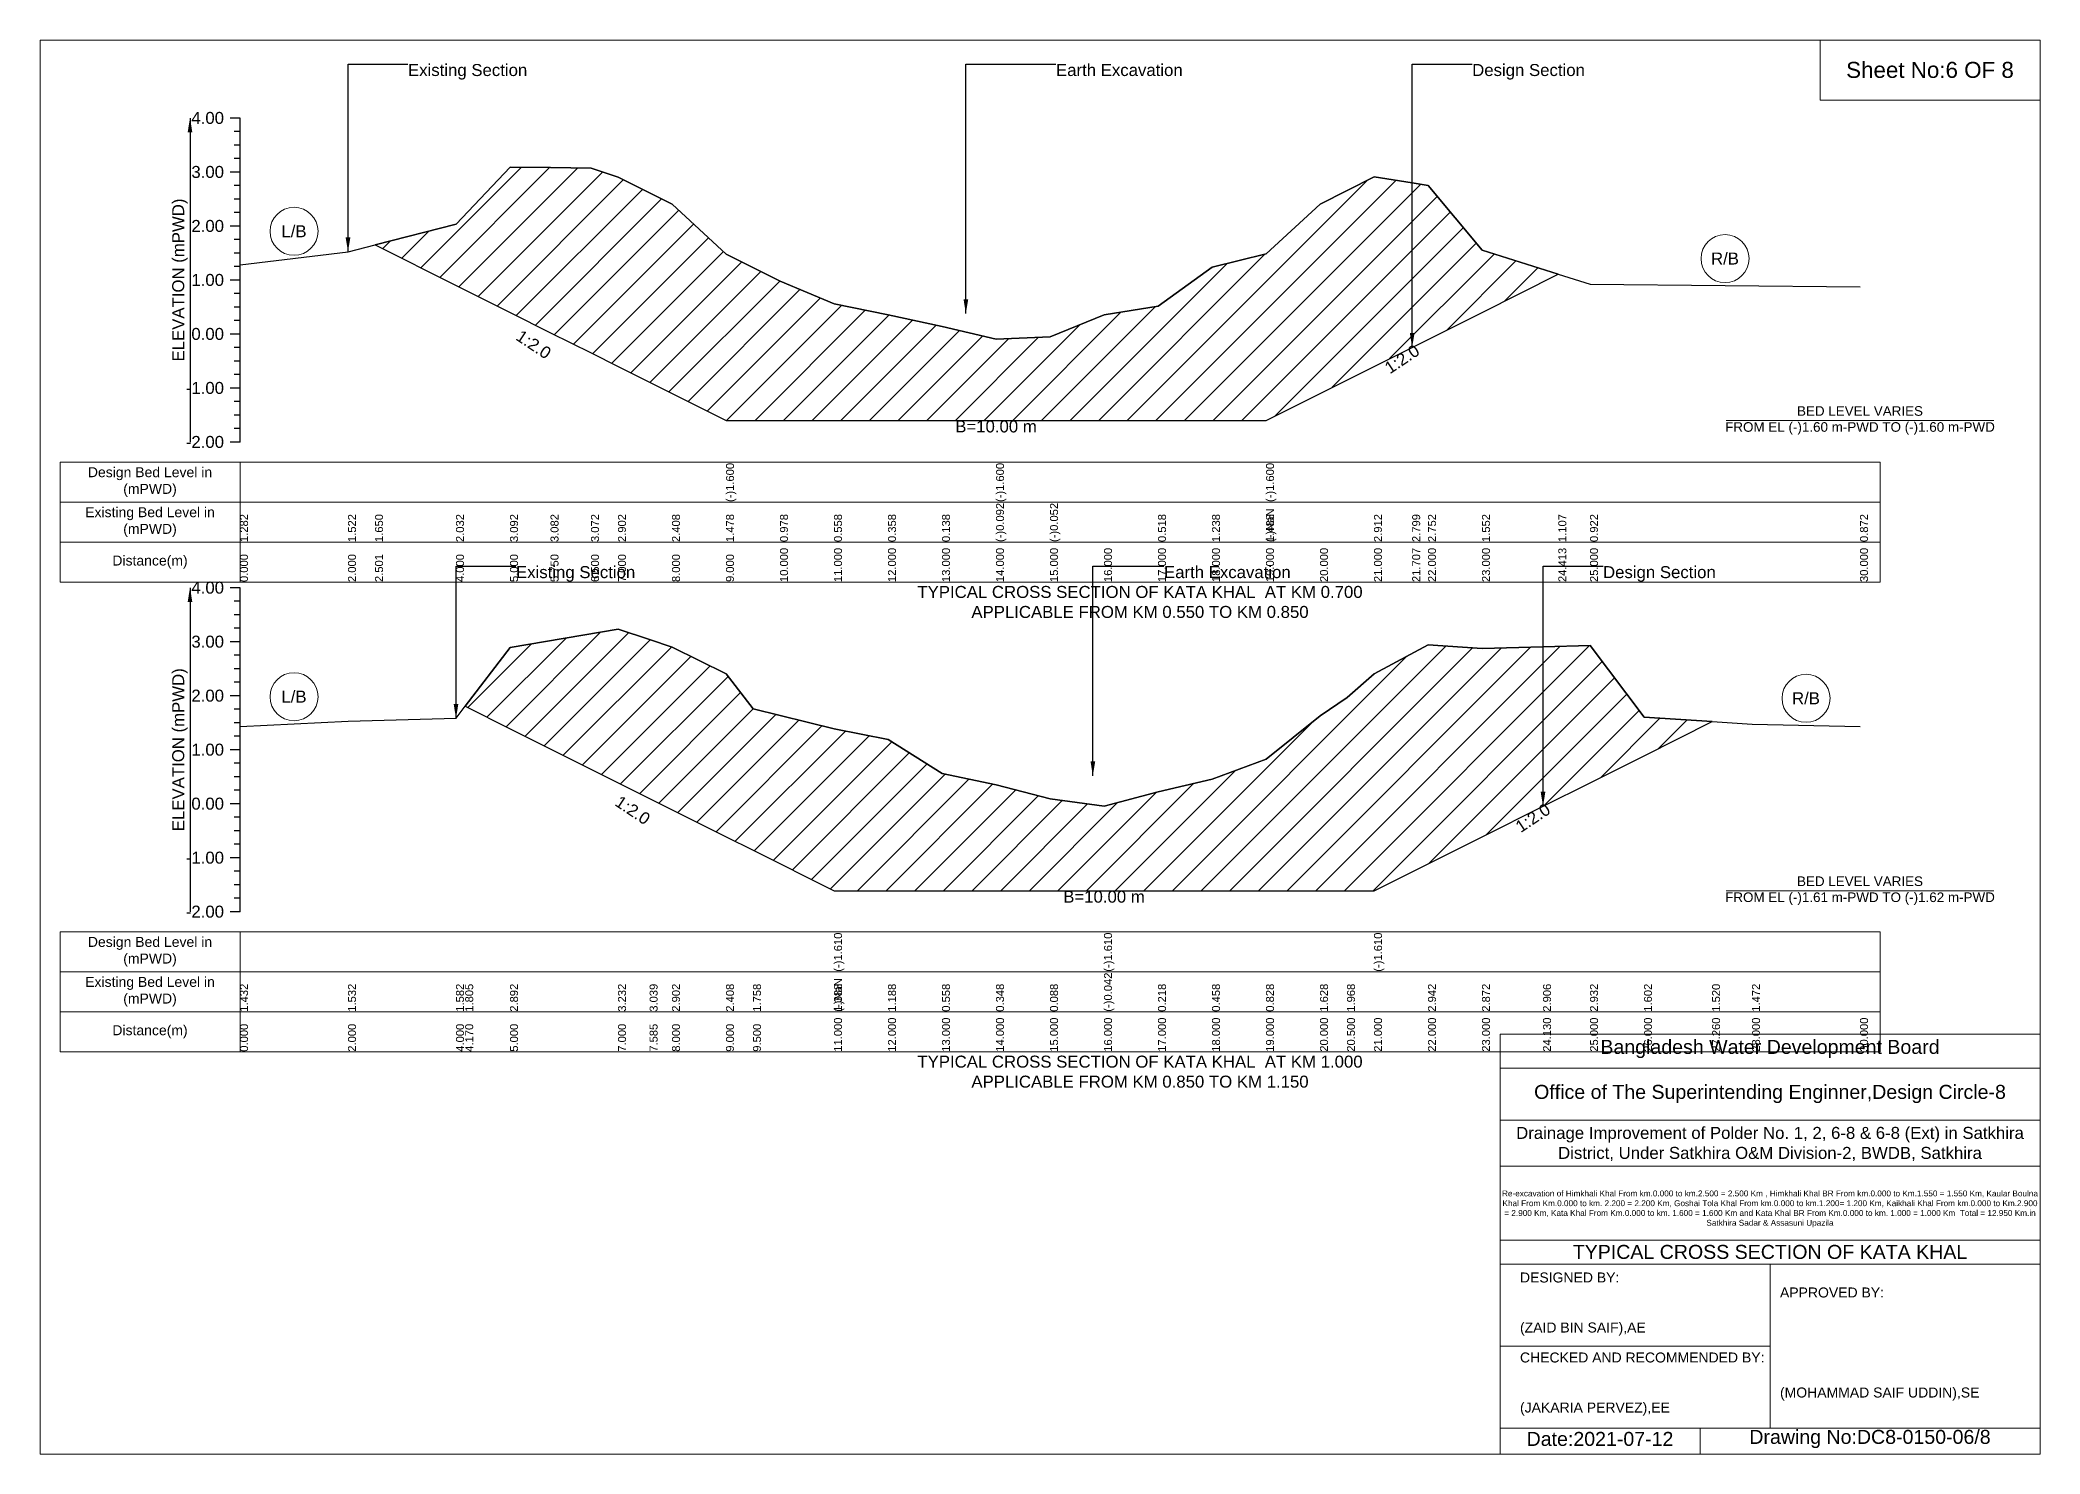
# Model space of a CAD drawing. Header units: inches. Extents: x 91000 to 628000, y -5656 to 0.
# Drawn here: x 530000 to 538000, y -5656 to 0 of the extents above; entities that cross this region are included whole.
import ezdxf

# ---------------------------------------------------------------- set-up
doc = ezdxf.new("R2010")
doc.units = ezdxf.units.IN
doc.header["$LTSCALE"] = 7
doc.header["$MEASUREMENT"] = 0
for name, color, linetype, lineweight in [('Cross section Data Border', 7, 'Continuous', 9), ('Cross Section Labels', 7, 'Continuous', 9), ('Existing_Bed_Level for Xsection', 7, 'Continuous', 25), ('Long Section Border', 7, 'Continuous', 9)]:
    doc.layers.add(name, color=color, linetype=linetype, lineweight=lineweight)
doc.styles.get("Standard").update_dxf_attribs({"font": 'arial.ttf'})
doc.dimstyles.get("Standard").update_dxf_attribs({"dimtxt": 0.18, "dimasz": 0.18, "dimexe": 0.18, "dimexo": 0.0625, "dimgap": 0.09, "dimtad": 0, "dimtih": 1, "dimtoh": 1, "dimdec": 4, "dimzin": 0, "dimdsep": 46, "dimtxsty": 'Standard', "dimcen": 0.09, "dimadec": 0, "dimazin": 0, "dimtfac": 1, "dimtdec": 4, "dimtofl": 0, "dimtmove": 0, "dimatfit": 3, "dimfxl": 1, "dimtolj": 1, "dimtzin": 0, "dimarcsym": 0})

msp = doc.modelspace()

# ---------------------------------------------------------------- hatches: boundary and pattern name
at = {"layer": 'Existing_Bed_Level for Xsection'}
h = msp.add_hatch(dxfattribs=at)
h.set_pattern_fill('ANSI31', color=256, scale=648, style=0)
h.paths.add_polyline_path([(531340.1, -819.8), (531664, -981.7), (531880, -1089.7), (532042.1, -1170.8), (532204, -1251.7), (532312, -1305.7), (532528, -1413.7), (532744, -1521.7), (532960, -1521.7), (533176, -1521.7), (533392, -1521.7), (533608, -1521.7), (533824, -1521.7), (534040, -1521.7), (534256, -1521.7), (534472, -1521.7), (534688, -1521.7), (534904, -1521.7), (535120, -1413.7), (535336, -1305.7), (535488.7, -1229.4), (535552, -1197.7), (535768, -1089.7), (536073.3, -937.1), (535768, -840.9), (535552, -581.7), (535488.7, -571.6), (535336, -547.1), (535120, -656), (534904, -854.7), (534688, -908.7), (534472, -1064.2), (534256, -1098.8), (534040, -1187.4), (533824, -1196), (533608, -1146.3), (533392, -1098.8), (533176, -1055.6), (532960, -964.9), (532744, -856.9), (532528, -656), (532312, -549.3), (532204, -512.6), (532042.1, -510.4), (531880, -508.3), (531664, -737.2)])
h = msp.add_hatch(dxfattribs=at)
h.set_pattern_fill('ANSI31', color=256, scale=648, style=0)
h.paths.add_polyline_path([(531700.8, -2665.1), (531880, -2754.7), (532312, -2970.7), (532438.4, -3033.9), (532528, -3078.7), (532744, -3186.7), (532852, -3240.7), (533176, -3402.7), (533392, -3402.7), (533608, -3402.7), (533824, -3402.7), (534040, -3402.7), (534256, -3402.7), (534472, -3402.7), (534688, -3402.7), (534904, -3402.7), (535120, -3402.7), (535228, -3402.7), (535336, -3402.7), (535552, -3294.7), (535768, -3186.7), (536012.1, -3064.6), (536200, -2970.7), (536416, -2862.7), (536688.2, -2726.6), (536416, -2708.9), (536200, -2421.6), (536012.1, -2427.3), (535768, -2434.6), (535552, -2419.5), (535336, -2534.8), (535228, -2629.8), (535120, -2703.3), (534904, -2876.1), (534688, -2956), (534472, -3007.8), (534256, -3064), (534040, -3035.9), (533824, -2979.8), (533608, -2934.4), (533392, -2798.3), (533176, -2755.1), (532852, -2675.2), (532744, -2534.8), (532528, -2428.1), (532438.4, -2398.5), (532312, -2356.8), (531880, -2430.3)])

# ---------------------------------------------------------------- linework, layer by layer
at = {"layer": 'Cross section Data Border'}
for points in [[(530080, -1688.1), (537360, -1688.1), (537360, -2168.1), (530080, -2168.1)], [(530080, -3566.9), (537360, -3566.9), (537360, -4046.9), (530080, -4046.9)]]:
    msp.add_lwpolyline(points, close=True, dxfattribs=at)
for points in [[(530800, -1688.1), (530800, -2168.1)], [(530080, -1848.1), (537360, -1848.1)], [(530080, -2008.1), (537360, -2008.1)], [(530800, -3566.9), (530800, -4046.9)], [(530080, -3726.9), (537360, -3726.9)], [(530080, -3886.9), (537360, -3886.9)]]:
    msp.add_lwpolyline(points, dxfattribs=at)
at = {"layer": 'Cross Section Labels'}
for points in [[(536744.2, -1521.7), (537815.8, -1521.7)], [(536744.2, -3402.7), (537815.8, -3402.7)]]:
    msp.add_lwpolyline(points, dxfattribs=at)
for centre in [(531016, -765.3), (536740, -874.4), (531016, -2626.8), (537064, -2633.3)]:
    msp.add_circle(centre, 96, dxfattribs=at)
at = {"layer": 'Existing_Bed_Level for Xsection'}
for points in [[(530800, -312.1), (530760, -312.1)], [(530800, -1608.1), (530800, -1392.1), (530800, -1176.1), (530800, -960.1), (530800, -744.1), (530800, -528.1), (530800, -312.1)], [(530800, -366.1), (530776, -366.1)], [(530800, -420.1), (530776, -420.1)], [(530800, -474.1), (530776, -474.1)], [(530800, -528.1), (530760, -528.1)], [(530800, -899.2), (531232, -847.4), (531340.1, -819.8), (531664, -737.2), (531880, -508.3), (532042.1, -510.4), (532204, -512.6), (532312, -549.3), (532528, -656), (532744, -856.9), (532744, -856.9), (532960, -964.9), (533176, -1055.6), (533392, -1098.8), (533608, -1146.3), (533824, -1196), (533824, -1196), (534040, -1187.4), (534256, -1098.8), (534472, -1064.2), (534688, -908.7), (534904, -854.7), (534904, -854.7), (535120, -656), (535336, -547.1), (535488.7, -571.6), (535552, -581.7), (535768, -840.9), (536073.3, -937.1), (536200, -977), (537280, -987.8)], [(530800, -582.1), (530776, -582.1)], [(530800, -636.1), (530776, -636.1)], [(530800, -690.1), (530776, -690.1)], [(530800, -744.1), (530760, -744.1)], [(530800, -798.1), (530776, -798.1)], [(530800, -852.1), (530776, -852.1)], [(530800, -906.1), (530776, -906.1)], [(530800, -960.1), (530760, -960.1)], [(530800, -1014.1), (530776, -1014.1)], [(530800, -1068.1), (530776, -1068.1)], [(530800, -1176.1), (530760, -1176.1)], [(530800, -1122.1), (530776, -1122.1)], [(530800, -1230.1), (530776, -1230.1)], [(530800, -1284.1), (530776, -1284.1)], [(530800, -1338.1), (530776, -1338.1)], [(530800, -1392.1), (530760, -1392.1)], [(530800, -1446.1), (530776, -1446.1)], [(530800, -1500.1), (530776, -1500.1)], [(530800, -1554.1), (530776, -1554.1)], [(530800, -1608.1), (530760, -1608.1)], [(530800, -2190.9), (530760, -2190.9)], [(530800, -3486.9), (530800, -3270.9), (530800, -3054.9), (530800, -2838.9), (530800, -2622.9), (530800, -2406.9), (530800, -2190.9)], [(530800, -2244.9), (530776, -2244.9)], [(530800, -2298.9), (530776, -2298.9)], [(530800, -2352.9), (530776, -2352.9)], [(530800, -2745.6), (531232, -2724), (531664, -2713.2), (531700.8, -2665.1), (531880, -2430.3), (532312, -2356.8), (532438.4, -2398.5), (532528, -2428.1), (532744, -2534.8), (532852, -2675.2), (533176, -2755.1), (533176, -2755.1), (533392, -2798.3), (533608, -2934.4), (533824, -2979.8), (534040, -3035.9), (534256, -3064), (534256, -3064), (534472, -3007.8), (534688, -2956), (534904, -2876.1), (535120, -2703.3), (535228, -2629.8), (535336, -2534.8), (535336, -2534.8), (535552, -2419.5), (535768, -2434.6), (536012.1, -2427.3), (536200, -2421.6), (536416, -2708.9), (536688.2, -2726.6), (536848, -2737), (537280, -2745.6)], [(530800, -2406.9), (530760, -2406.9)], [(530800, -2460.9), (530776, -2460.9)], [(530800, -2514.9), (530776, -2514.9)], [(530800, -2622.9), (530760, -2622.9)], [(530800, -2568.9), (530776, -2568.9)], [(530800, -2676.9), (530776, -2676.9)], [(530800, -2730.9), (530776, -2730.9)], [(530800, -2784.9), (530776, -2784.9)], [(530800, -2838.9), (530760, -2838.9)], [(530800, -2892.9), (530776, -2892.9)], [(530800, -2946.9), (530776, -2946.9)], [(530800, -3000.9), (530776, -3000.9)], [(530800, -3054.9), (530760, -3054.9)], [(530800, -3108.9), (530776, -3108.9)], [(530800, -3162.9), (530776, -3162.9)], [(530800, -3270.9), (530760, -3270.9)], [(530800, -3216.9), (530776, -3216.9)], [(530800, -3324.9), (530776, -3324.9)], [(530800, -3378.9), (530776, -3378.9)], [(530800, -3432.9), (530776, -3432.9)], [(530800, -3486.9), (530760, -3486.9)]]:
    msp.add_lwpolyline(points, dxfattribs=at)
for points in [[(531340.1, -819.8), (531664, -981.7), (531880, -1089.7), (532042.1, -1170.8), (532204, -1251.7), (532312, -1305.7), (532528, -1413.7), (532744, -1521.7), (532744, -1521.7), (532960, -1521.7), (533176, -1521.7), (533392, -1521.7), (533608, -1521.7), (533824, -1521.7), (533824, -1521.7), (534040, -1521.7), (534256, -1521.7), (534472, -1521.7), (534688, -1521.7), (534904, -1521.7), (534904, -1521.7), (535120, -1413.7), (535336, -1305.7), (535488.7, -1229.4), (535552, -1197.7), (535768, -1089.7), (536073.3, -937.1), (536073.3, -937.1), (536073.3, -937.1), (535768, -840.9), (535552, -581.7), (535488.7, -571.6), (535336, -547.1), (535120, -656), (534904, -854.7), (534904, -854.7), (534688, -908.7), (534472, -1064.2), (534256, -1098.8), (534040, -1187.4), (533824, -1196), (533824, -1196), (533608, -1146.3), (533392, -1098.8), (533176, -1055.6), (532960, -964.9), (532744, -856.9), (532744, -856.9), (532528, -656), (532312, -549.3), (532204, -512.6), (532042.1, -510.4), (531880, -508.3), (531664, -737.2)], [(531700.8, -2665.1), (531700.8, -2665.1), (531880, -2754.7), (532312, -2970.7), (532438.4, -3033.9), (532528, -3078.7), (532744, -3186.7), (532852, -3240.7), (533176, -3402.7), (533176, -3402.7), (533392, -3402.7), (533608, -3402.7), (533824, -3402.7), (534040, -3402.7), (534256, -3402.7), (534256, -3402.7), (534472, -3402.7), (534688, -3402.7), (534904, -3402.7), (535120, -3402.7), (535228, -3402.7), (535336, -3402.7), (535336, -3402.7), (535552, -3294.7), (535768, -3186.7), (536012.1, -3064.6), (536200, -2970.7), (536416, -2862.7), (536688.2, -2726.6), (536688.2, -2726.6), (536688.2, -2726.6), (536416, -2708.9), (536200, -2421.6), (536012.1, -2427.3), (535768, -2434.6), (535552, -2419.5), (535336, -2534.8), (535336, -2534.8), (535228, -2629.8), (535120, -2703.3), (534904, -2876.1), (534688, -2956), (534472, -3007.8), (534256, -3064), (534256, -3064), (534040, -3035.9), (533824, -2979.8), (533608, -2934.4), (533392, -2798.3), (533176, -2755.1), (533176, -2755.1), (532852, -2675.2), (532744, -2534.8), (532528, -2428.1), (532438.4, -2398.5), (532312, -2356.8), (531880, -2430.3), (531700.8, -2665.1)]]:
    msp.add_lwpolyline(points, close=True, dxfattribs=at)
at = {"layer": 'Long Section Border'}
for points in [[(530000, 0), (538000, 0), (538000, -5656), (530000, -5656)], [(537120, 0), (538000, 0), (538000, -240), (537120, -240)]]:
    msp.add_lwpolyline(points, close=True, dxfattribs=at)
for points in [[(535840, -5656), (535840, -3976), (538000, -3976)], [(535840, -4112), (538000, -4112)], [(535840, -4320), (538000, -4320)], [(535840, -4504), (538000, -4504)], [(535840, -4800), (538000, -4800)], [(535840, -4896), (538000, -4896)], [(536920, -4896), (536920, -5552)], [(535840, -5224), (536920, -5224)], [(535840, -5552), (538000, -5552)], [(536640, -5552), (536640, -5656)]]:
    msp.add_lwpolyline(points, dxfattribs=at)

# ---------------------------------------------------------------- texts
at = {"layer": 'Cross section Data Border', "char_height": 40, "width": 640, "attachment_point": 5}
for s, insert in [('Design Bed Level in (mPWD)', (530440, -1768.1)), ('Existing Bed Level in (mPWD)', (530440, -1928.1)), ('Distance(m)', (530440, -2088.1)), ('Design Bed Level in (mPWD)', (530440, -3646.9)), ('Existing Bed Level in (mPWD)', (530440, -3806.9)), ('Distance(m)', (530440, -3966.9))]:
    msp.add_mtext(s, dxfattribs=dict(at, insert=insert))
at = {"layer": 'Cross Section Labels'}
for s, insert, char_height, attachment_point in [('Existing Section', (531472, -96.1), 48, 1), ('Earth Excavation', (534064, -96.1), 48, 1), ('Design Section', (535728.7, -96.1), 48, 1), ('L/B', (531016, -765.3), 48, 5), ('R/B', (536740, -874.4), 48, 5), ('BED LEVEL VARIES ^JFROM EL (-)1.60 m-PWD TO (-)1.60 m-PWD', (537280, -1521.7), 38.4, 5), ('B=10.00 m', (533824, -1521.7), 48, 2), ('Existing Section', (531904, -2104.5), 48, 1), ('Earth Excavation', (534496, -2104.5), 48, 1), ('Design Section', (536252.1, -2104.5), 48, 1), ('TYPICAL CROSS SECTION OF KATA KHAL  AT KM 0.700^JAPPLICABLE FROM KM 0.550 TO KM 0.850', (534400, -2248.1), 48, 5), ('L/B', (531016, -2626.8), 48, 5), ('R/B', (537064, -2633.3), 48, 5), ('BED LEVEL VARIES ^JFROM EL (-)1.61 m-PWD TO (-)1.62 m-PWD', (537280, -3402.7), 38.4, 5), ('B=10.00 m', (534256, -3402.7), 48, 2), ('TYPICAL CROSS SECTION OF KATA KHAL  AT KM 1.000^JAPPLICABLE FROM KM 0.850 TO KM 1.150', (534400, -4126.9), 48, 5)]:
    msp.add_mtext(s, dxfattribs=dict(at, insert=insert, char_height=char_height, attachment_point=attachment_point))
at = {"layer": 'Cross Section Labels', "char_height": 48, "attachment_point": 2}
for insert, rotation in [((531988.1, -1197.8), 326.30993), ((535434.7, -1256.4), 33.69007), ((532384.4, -3060.9), 326.30993), ((535958.1, -3091.6), 33.69007)]:
    msp.add_mtext('1:2.0', dxfattribs=dict(at, insert=insert, rotation=rotation))
at = {"layer": 'Existing_Bed_Level for Xsection', "char_height": 48, "attachment_point": 6}
for s, insert in [('4.00', (530736, -312.1)), ('3.00', (530736, -528.1)), ('2.00', (530736, -744.1)), ('1.00', (530736, -960.1)), ('0.00', (530736, -1176.1)), ('-1.00', (530736, -1392.1)), ('-2.00', (530736, -1608.1)), ('4.00', (530736, -2190.9)), ('3.00', (530736, -2406.9)), ('2.00', (530736, -2622.9)), ('1.00', (530736, -2838.9)), ('0.00', (530736, -3054.9)), ('-1.00', (530736, -3270.9)), ('-2.00', (530736, -3486.9))]:
    msp.add_mtext(s, dxfattribs=dict(at, insert=insert))
at = {"layer": 'Existing_Bed_Level for Xsection', "rotation": 90}
for s, insert, char_height, attachment_point in [('ELEVATION (mPWD)', (530560, -960.1), 48, 5), ('(-)1.600', (532744, -1848.1), 32, 1), ('(-)1.600', (533824, -1848.1), 32, 1), ('(-)1.600', (534904, -1848.1), 32, 1), ('1.282', (530800, -2008.1), 32, 1), ('1.522', (531232, -2008.1), 32, 1), ('1.650', (531340.1, -2008.1), 32, 1), ('2.032', (531664, -2008.1), 32, 1), ('3.092', (531880, -2008.1), 32, 1), ('3.082', (532042.1, -2008.1), 32, 1), ('3.072', (532204, -2008.1), 32, 1), ('2.902', (532312, -2008.1), 32, 1), ('2.408', (532528, -2008.1), 32, 1), ('2.408', (532528, -2008.1), 32, 1), ('1.478', (532744, -2008.1), 32, 1), ('1.478', (532744, -2008.1), 32, 1), ('1.478', (532744, -2008.1), 32, 1), ('0.978', (532960, -2008.1), 32, 1), ('0.558', (533176, -2008.1), 32, 1), ('0.358', (533392, -2008.1), 32, 1), ('0.358', (533392, -2008.1), 32, 1), ('0.138', (533608, -2008.1), 32, 1), ('(-)0.092', (533824, -2008.1), 32, 1), ('(-)0.092', (533824, -2008.1), 32, 1), ('(-)0.092', (533824, -2008.1), 32, 1), ('(-)0.052', (534040, -2008.1), 32, 1), ('0.518', (534472, -2008.1), 32, 1), ('1.238', (534688, -2008.1), 32, 1), ('(-)NaN', (534904, -2008.1), 32, 1), ('1.488', (534904, -2008.1), 32, 1), ('1.488', (534904, -2008.1), 32, 1), ('2.912', (535336, -2008.1), 32, 1), ('2.799', (535488.7, -2008.1), 32, 1), ('2.752', (535552, -2008.1), 32, 1), ('1.552', (535768, -2008.1), 32, 1), ('1.107', (536073.3, -2008.1), 32, 1), ('0.922', (536200, -2008.1), 32, 1), ('0.872', (537280, -2008.1), 32, 1), ('0.000', (530800, -2168.1), 32, 1), ('2.000', (531232, -2168.1), 32, 1), ('2.501', (531340.1, -2168.1), 32, 1), ('4.000', (531664, -2168.1), 32, 1), ('5.000', (531880, -2168.1), 32, 1), ('5.750', (532042.1, -2168.1), 32, 1), ('6.500', (532204, -2168.1), 32, 1), ('7.000', (532312, -2168.1), 32, 1), ('8.000', (532528, -2168.1), 32, 1), ('9.000', (532744, -2168.1), 32, 1), ('9.000', (532744, -2168.1), 32, 1), ('9.000', (532744, -2168.1), 32, 1), ('10.000', (532960, -2168.1), 32, 1), ('11.000', (533176, -2168.1), 32, 1), ('12.000', (533392, -2168.1), 32, 1), ('13.000', (533608, -2168.1), 32, 1), ('14.000', (533824, -2168.1), 32, 1), ('14.000', (533824, -2168.1), 32, 1), ('14.000', (533824, -2168.1), 32, 1), ('15.000', (534040, -2168.1), 32, 1), ('16.000', (534256, -2168.1), 32, 1), ('17.000', (534472, -2168.1), 32, 1), ('18.000', (534688, -2168.1), 32, 1), ('19.000', (534904, -2168.1), 32, 1), ('19.000', (534904, -2168.1), 32, 1), ('19.000', (534904, -2168.1), 32, 1), ('20.000', (535120, -2168.1), 32, 1), ('21.000', (535336, -2168.1), 32, 1), ('21.707', (535488.7, -2168.1), 32, 1), ('22.000', (535552, -2168.1), 32, 1), ('23.000', (535768, -2168.1), 32, 1), ('24.413', (536073.3, -2168.1), 32, 1), ('25.000', (536200, -2168.1), 32, 1), ('30.000', (537280, -2168.1), 32, 1), ('ELEVATION (mPWD)', (530560, -2838.9), 48, 5), ('(-)1.610', (533176, -3726.9), 32, 1), ('(-)1.610', (534256, -3726.9), 32, 1), ('(-)1.610', (535336, -3726.9), 32, 1), ('(-)NaN', (533176, -3886.9), 32, 1), ('(-)NaN', (533176, -3886.9), 32, 1), ('(-)0.042', (534256, -3886.9), 32, 1), ('(-)0.042', (534256, -3886.9), 32, 1), ('(-)0.042', (534256, -3886.9), 32, 1), ('1.432', (530800, -3886.9), 32, 1), ('1.432', (530800, -3886.9), 32, 1), ('1.532', (531232, -3886.9), 32, 1), ('1.582', (531664, -3886.9), 32, 1), ('1.805', (531700.8, -3886.9), 32, 1), ('2.892', (531880, -3886.9), 32, 1), ('3.232', (532312, -3886.9), 32, 1), ('3.039', (532438.4, -3886.9), 32, 1), ('2.902', (532528, -3886.9), 32, 1), ('2.408', (532744, -3886.9), 32, 1), ('2.408', (532744, -3886.9), 32, 1), ('2.408', (532744, -3886.9), 32, 1), ('1.758', (532852, -3886.9), 32, 1), ('1.388', (533176, -3886.9), 32, 1), ('1.388', (533176, -3886.9), 32, 1), ('1.188', (533392, -3886.9), 32, 1), ('0.558', (533608, -3886.9), 32, 1), ('0.348', (533824, -3886.9), 32, 1), ('0.088', (534040, -3886.9), 32, 1), ('0.218', (534472, -3886.9), 32, 1), ('0.458', (534688, -3886.9), 32, 1), ('0.828', (534904, -3886.9), 32, 1), ('1.628', (535120, -3886.9), 32, 1), ('1.968', (535228, -3886.9), 32, 1), ('2.942', (535552, -3886.9), 32, 1), ('2.872', (535768, -3886.9), 32, 1), ('2.906', (536012.1, -3886.9), 32, 1), ('2.932', (536200, -3886.9), 32, 1), ('1.602', (536416, -3886.9), 32, 1), ('1.520', (536688.2, -3886.9), 32, 1), ('1.472', (536848, -3886.9), 32, 1), ('11.000', (533176, -4046.9), 32, 1), ('11.000', (533176, -4046.9), 32, 1), ('11.000', (533176, -4046.9), 32, 1), ('12.000', (533392, -4046.9), 32, 1), ('13.000', (533608, -4046.9), 32, 1), ('14.000', (533824, -4046.9), 32, 1), ('15.000', (534040, -4046.9), 32, 1), ('16.000', (534256, -4046.9), 32, 1), ('16.000', (534256, -4046.9), 32, 1), ('16.000', (534256, -4046.9), 32, 1), ('17.000', (534472, -4046.9), 32, 1), ('18.000', (534688, -4046.9), 32, 1), ('19.000', (534904, -4046.9), 32, 1), ('20.000', (535120, -4046.9), 32, 1), ('20.500', (535228, -4046.9), 32, 1), ('21.000', (535336, -4046.9), 32, 1), ('21.000', (535336, -4046.9), 32, 1), ('21.000', (535336, -4046.9), 32, 1), ('22.000', (535552, -4046.9), 32, 1), ('23.000', (535768, -4046.9), 32, 1), ('24.130', (536012.1, -4046.9), 32, 1), ('25.000', (536200, -4046.9), 32, 1), ('26.000', (536416, -4046.9), 32, 1), ('27.260', (536688.2, -4046.9), 32, 1), ('28.000', (536848, -4046.9), 32, 1), ('30.000', (537280, -4046.9), 32, 1), ('0.000', (530800, -4046.9), 32, 1), ('2.000', (531232, -4046.9), 32, 1), ('4.000', (531664, -4046.9), 32, 1), ('4.170', (531700.8, -4046.9), 32, 1), ('5.000', (531880, -4046.9), 32, 1), ('7.000', (532312, -4046.9), 32, 1), ('7.585', (532438.4, -4046.9), 32, 1), ('8.000', (532528, -4046.9), 32, 1), ('9.000', (532744, -4046.9), 32, 1), ('9.500', (532852, -4046.9), 32, 1)]:
    msp.add_mtext(s, dxfattribs=dict(at, insert=insert, char_height=char_height, attachment_point=attachment_point))
at = {"layer": 'Long Section Border', "attachment_point": 5}
for s, insert, char_height in [('Sheet No:6 OF 8', (537560, -120), 64), ('Bangladesh Water Development Board', (536920, -4036), 56), ('Office of The Superintending Enginner,Design Circle-8', (536920, -4216), 56)]:
    msp.add_mtext(s, dxfattribs=dict(at, insert=insert, char_height=char_height))
at = {"layer": 'Long Section Border'}
for s, insert, char_height, width, attachment_point in [('Drainage Improvement of Polder No. 1, 2, 6-8 & 6-8 (Ext) in Satkhira District, Under Satkhira O&M Division-2, BWDB, Satkhira', (536920, -4416), 48, 2240, 5), ('Re-excavation of Himkhali Khal From km.0.000 to km.2.500 = 2.500 Km , Himkhali Khal BR From km.0.000 to Km.1.550 = 1.550 Km, Kaular Boulna Khal From Km.0.000 to km. 2.200 = 2.200 Km, Goshai Tola Khal From km.0.000 to km.1.200= 1.200 Km, Kaikhali Khal From km.0.000 to Km.2.900 = 2.900 Km, Kata Khal From Km.0.000 to km. 1.600 = 1.600 Km and Kata Khal BR From Km.0.000 to km. 1.000 = 1.000 Km  Total = 12.950 Km.in Satkhira Sadar & Assasuni Upazila', (536920, -4676), 23.4814, 2160, 5), ('TYPICAL CROSS SECTION OF KATA KHAL ', (536920, -4848), 56, 2240, 5), ('DESIGNED BY:^J^J^J(ZAID BIN SAIF),AE', (535920, -5056), 40, 1120, 4), ('APPROVED BY:^J^J^J^J^J^J(MOHAMMAD SAIF UDDIN),SE', (536960, -5216), 40, 1120, 4), ('CHECKED AND RECOMMENDED BY:^J^J^J(JAKARIA PERVEZ),EE', (535920, -5376), 40, 1120, 4), ('Date:2021-07-12', (536240, -5596), 56, 1120, 5), ('Drawing No:DC8-0150-06/8', (537320, -5596), 56, 1760, 5)]:
    msp.add_mtext(s, dxfattribs=dict(at, insert=insert, char_height=char_height, width=width, attachment_point=attachment_point))

# ---------------------------------------------------------------- leaders
at = {"layer": 'Cross Section Labels', "annotation_type": 0, "has_hookline": 1, "hookline_direction": 0}
for points, text_width in [([(531232, -847.4), (531232, -96.1), (531471.9, -96.1)], 467.2), ([(533703.5, -1094.3), (533703.5, -96.1), (534063.9, -96.1)], 497), ([(535488.7, -1229.4), (535488.7, -96.1), (535728.6, -96.1)], 441.2), ([(531664, -2713.2), (531664, -2104.5), (531903.9, -2104.5)], 467.2), ([(534211.4, -2942.9), (534211.4, -2104.5), (534495.9, -2104.5)], 497), ([(536012.1, -3064.6), (536012.1, -2104.5), (536252, -2104.5)], 441.2)]:
    msp.add_leader(points, dimstyle='Standard', override={"dimasz": 57.6}, dxfattribs=dict(at, text_width=text_width))
at = {"layer": 'Existing_Bed_Level for Xsection'}
for points in [[(530600, -312.1), (530600, -1608.1)], [(530600, -2190.9), (530600, -3486.9)]]:
    msp.add_leader(points, dimstyle='Standard', override={"dimasz": 57.6}, dxfattribs=at)

doc.saveas('drawing.dxf')
